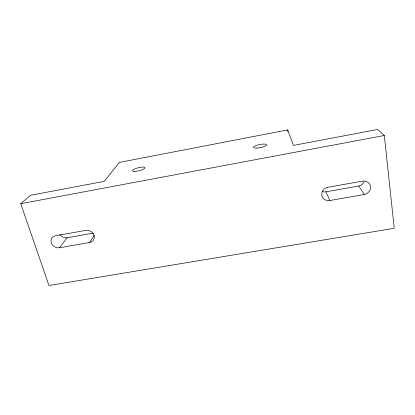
<?xml version="1.0" encoding="UTF-8"?>
<svg xmlns="http://www.w3.org/2000/svg" width="415" height="415" viewBox="0 0 415 415"><rect width="100%" height="100%" fill="white"/><g stroke="black" fill="none" stroke-linecap="round" stroke-linejoin="round"><path stroke-width="0.62" d="M89.516 242.516A6.806 5.997 27.4 0 0 94.029 235.315A6.806 5.997 27.4 0 0 85.77 230.367L55.543 235.746A6.79 5.877 29.4 0 0 51.253 242.858A6.79 5.877 29.4 0 0 59.495 247.765L89.516 242.516L94.272 235.248M59.495 247.765L67.163 237.748L93.468 233.095M20.75 203.713L30.274 195.341L104.227 181.345L119.39 162.415L287.652 129.905L293.452 145.416L377.572 129.49L384.316 135.513L394.25 228.271L48.949 285.51L20.75 203.713L384.316 135.513M322.388 191.569A6.951 6.401 -19.8 0 0 325.91 191.813L358.778 185.993A7.086 6.427 -24.2 0 0 364.235 181.568M329.878 200.512L364.36 194.485A7.434 6.697 -23.3 0 0 370.538 186.319A7.434 6.697 -23.3 0 0 362.207 181.184L327.943 187.274A7.288 6.671 -18.9 0 0 321.765 195.154A7.288 6.671 -18.9 0 0 329.878 200.512L325.91 191.813M358.778 185.993L364.36 194.485M287.652 129.905L287.974 131.82M67.163 237.748A6.5 5.68 29.8 0 1 59.983 234.506M134.683 171.359A6.479 1.52 -14.2 0 0 144.934 167.997A6.479 1.52 -14.2 0 0 136.592 168.236A6.479 1.52 -14.2 0 0 134.683 171.359M256.984 148.088A6.676 1.608 -11 0 0 266.57 144.809A6.676 1.608 -11 0 0 256.496 145.338A6.676 1.608 -11 0 0 256.984 148.088"/></g></svg>
